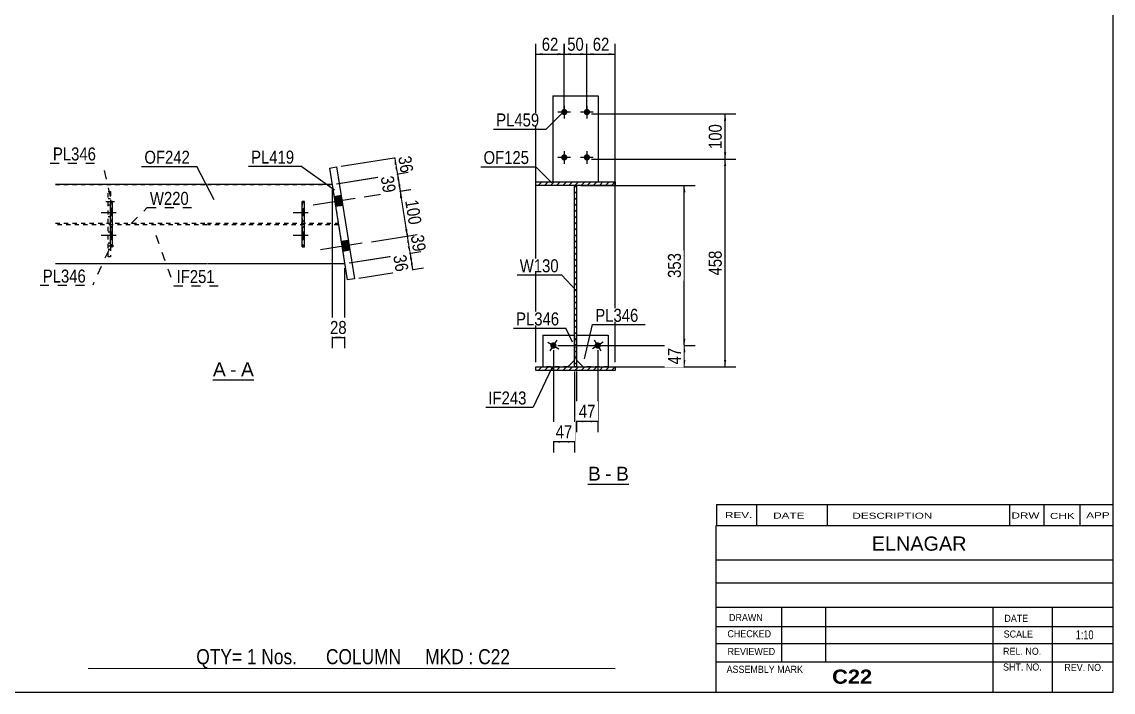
# Model space of a CAD drawing. Header units: millimetres. Extents: x -332 to 71, y -167 to 110.
# Drawn here: x -170.1 to 70.7, y -166.8 to -18.9 of the extents above; entities that cross this region are included whole.
import ezdxf

# ---------------------------------------------------------------- set-up
doc = ezdxf.new("R2010")
doc.units = ezdxf.units.MM
doc.linetypes.add('DXK_LINE_DOT1', pattern=[1.8814, 0.9407, -0.9407])
doc.linetypes.add('DXK_LINE_DOT2', pattern=[3.9198, 1.9599, -1.9599])
doc.styles.add('Arial', font='ARIAL.TTF', dxfattribs={"height": 0.2})
doc.styles.add('Arial Bold', font='ARIALBD.TTF', dxfattribs={"height": 0.2})
doc.styles.add('Arial Narrow', font='ARIALN.TTF', dxfattribs={"height": 0.2})

# ---------------------------------------------------------------- blocks, each defined once
blk = doc.blocks.new('Unknown-627317032-1209')
at = {"color": 5, "linetype": 'Continuous'}
for p, q in [((70.74, -166.82), (70.74, 110.18)), ((-329.26, -166.82), (70.74, -166.82))]:
    blk.add_line(p, q, dxfattribs=at)
blk = doc.blocks.new('Unknown-627317032-12 - 1883')
at = {"color": 7, "linetype": 'Continuous'}
blk.add_line((-127.89, -97.88), (-118.86, -97.88), dxfattribs=at)
at = {"color": 0, "linetype": 'Continuous'}
blk.add_wipeout([(-125.04, -97.13), (-125.04, -93.93), (-127.89, -93.93), (-127.89, -97.13)], dxfattribs=at)
blk.add_wipeout([(-122.66, -97.13), (-122.66, -93.93), (-124.08, -93.93), (-124.08, -97.13)], dxfattribs=at)
at = {"color": 96, "linetype": 'Continuous', "style": 'Arial'}
blk.add_text('A', height=3.06, dxfattribs=at).set_placement((-127.89, -97.13))
at = {"color": 0, "linetype": 'Continuous'}
blk.add_wipeout([(-118.86, -97.13), (-118.86, -93.93), (-121.7, -93.93), (-121.7, -97.13)], dxfattribs=at)
at = {"color": 96, "linetype": 'Continuous', "style": 'Arial'}
for s, p in [('-', (-124.08, -97.13)), ('A', (-121.7, -97.13))]:
    blk.add_text(s, height=3.06, dxfattribs=at).set_placement(p)
blk = doc.blocks.new('Unknown-627317032-13 - 2043')
at = {"color": 7, "linetype": 'Continuous'}
blk.add_line((-45.15, -120.89), (-36.12, -120.89), dxfattribs=at)
at = {"color": 0, "linetype": 'Continuous'}
blk.add_wipeout([(-42.3, -120.14), (-42.3, -116.94), (-45.15, -116.94), (-45.15, -120.14)], dxfattribs=at)
blk.add_wipeout([(-39.92, -120.14), (-39.92, -116.94), (-41.34, -116.94), (-41.34, -120.14)], dxfattribs=at)
at = {"color": 96, "linetype": 'Continuous', "style": 'Arial'}
blk.add_text('B', height=3.06, dxfattribs=at).set_placement((-45.15, -120.14))
at = {"color": 0, "linetype": 'Continuous'}
blk.add_wipeout([(-36.12, -120.14), (-36.12, -116.94), (-38.96, -116.94), (-38.96, -120.14)], dxfattribs=at)
at = {"color": 96, "linetype": 'Continuous', "style": 'Arial'}
for s, p in [('B', (-38.96, -120.14)), ('-', (-41.34, -120.14))]:
    blk.add_text(s, height=3.06, dxfattribs=at).set_placement(p)
blk = doc.blocks.new('Bolt-627317032-1897 - 1883')
at = {"linetype": 'Continuous'}
for points in [[(-101.18, -57.5), (-100.83, -59.68), (-99.25, -59.43), (-99.6, -57.25)], [(-101.18, -57.5), (-100.83, -59.68), (-99.25, -59.43), (-99.6, -57.25)], [(-101.18, -57.5), (-100.83, -59.68), (-99.25, -59.43), (-99.6, -57.25)], [(-101.18, -57.5), (-100.83, -59.68), (-99.25, -59.43), (-99.6, -57.25)], [(-99.61, -67.38), (-99.26, -69.55), (-97.68, -69.3), (-98.03, -67.13)], [(-99.61, -67.38), (-99.26, -69.55), (-97.68, -69.3), (-98.03, -67.13)], [(-99.61, -67.38), (-99.26, -69.55), (-97.68, -69.3), (-98.03, -67.13)], [(-99.61, -67.38), (-99.26, -69.55), (-97.68, -69.3), (-98.03, -67.13)]]:
    blk.add_hatch(color=3, dxfattribs=at).paths.add_polyline_path(points)
at = {"color": 3, "linetype": 'Continuous'}
for p, q in [((-99.6, -57.25), (-101.18, -57.5)), ((-99.6, -57.25), (-101.18, -57.5)), ((-99.6, -57.25), (-101.18, -57.5)), ((-99.6, -57.25), (-101.18, -57.5)), ((-96.52, -57.88), (-105.75, -59.34)), ((-96.52, -57.88), (-105.75, -59.34)), ((-96.52, -57.88), (-105.75, -59.34)), ((-96.52, -57.88), (-105.75, -59.34)), ((-99.25, -59.43), (-100.83, -59.68)), ((-99.25, -59.43), (-100.83, -59.68)), ((-99.25, -59.43), (-100.83, -59.68)), ((-99.25, -59.43), (-100.83, -59.68)), ((-98.03, -67.13), (-99.61, -67.38)), ((-98.03, -67.13), (-99.61, -67.38)), ((-98.03, -67.13), (-99.61, -67.38)), ((-98.03, -67.13), (-99.61, -67.38)), ((-94.95, -67.75), (-104.18, -69.22)), ((-94.95, -67.75), (-104.18, -69.22)), ((-94.95, -67.75), (-104.18, -69.22)), ((-94.95, -67.75), (-104.18, -69.22)), ((-97.68, -69.3), (-99.26, -69.55)), ((-97.68, -69.3), (-99.26, -69.55)), ((-97.68, -69.3), (-99.26, -69.55)), ((-97.68, -69.3), (-99.26, -69.55))]:
    blk.add_line(p, q, dxfattribs=at)
blk = doc.blocks.new('Part-627317032-1927 - 1883')
at = {"color": 7, "linetype": 'DXK_LINE_DOT1'}
for p, q in [((-162.63, -63.33), (-129.22, -63.33)), ((-129.22, -63.73), (-162.63, -63.73)), ((-129.12, -63.33), (-100.25, -63.33)), ((-100.19, -63.73), (-129.12, -63.73))]:
    blk.add_line(p, q, dxfattribs=at)
blk = doc.blocks.new('Part-627317032-1915 - 1883')
at = {"color": 2, "linetype": 'Continuous'}
for p, q in [((-102.18, -51.18), (-100.6, -50.93)), ((-102.18, -51.18), (-98.26, -75.87)), ((-100.6, -50.93), (-96.68, -75.62)), ((-96.68, -75.62), (-98.26, -75.87))]:
    blk.add_line(p, q, dxfattribs=at)
blk = doc.blocks.new('Part-627317032-1920 - 1883')
at = {"color": 7, "linetype": 'DXK_LINE_DOT1'}
for p, q in [((-162.63, -54.78), (-129.22, -54.78)), ((-129.12, -54.78), (-101.61, -54.78)), ((-101.61, -54.78), (-98.83, -72.28)), ((-129.22, -72.28), (-162.63, -72.28)), ((-98.83, -72.28), (-129.12, -72.28))]:
    blk.add_line(p, q, dxfattribs=at)
blk = doc.blocks.new('Part-627317032-1932 - 1883')
at = {"color": 2, "linetype": 'Continuous'}
for p, q in [((-129.22, -54.78), (-162.63, -54.78)), ((-101.61, -54.78), (-129.12, -54.78)), ((-129.22, -72.28), (-162.63, -72.28)), ((-98.83, -72.28), (-129.12, -72.28))]:
    blk.add_line(p, q, dxfattribs=at)
blk = doc.blocks.new('Part-627317032-4141 - 1883')
at = {"linetype": 'Continuous'}
h = blk.add_hatch(dxfattribs=at)
h.set_pattern_fill('', scale=0.3, style=0, pattern_type=0)
h.set_pattern_definition([(45, (-107.6653, -58.529), (-0.67352, 0.67352), [])])
h.paths.add_polyline_path([(-107.67, -68.53), (-107.67, -58.53), (-108.17, -58.53), (-108.17, -68.53)])
at = {"color": 7, "linetype": 'DXK_LINE_DOT1'}
for p, q in [((-107.67, -58.53), (-108.17, -58.53)), ((-108.17, -58.53), (-108.17, -68.53)), ((-107.67, -68.53), (-107.67, -58.53)), ((-108.17, -68.53), (-107.67, -68.53))]:
    blk.add_line(p, q, dxfattribs=at)
at = {"color": 2, "linetype": 'Continuous'}
for p, q in [((-108.17, -68.53), (-108.17, -58.53)), ((-107.67, -58.53), (-108.17, -58.53)), ((-107.67, -68.53), (-107.67, -58.53)), ((-108.17, -68.53), (-107.67, -68.53))]:
    blk.add_line(p, q, dxfattribs=at)
blk = doc.blocks.new('Part-627317032-4142 - 1883')
at = {"linetype": 'Continuous'}
h = blk.add_hatch(dxfattribs=at)
h.set_pattern_fill('', scale=0.3, style=0, pattern_type=0)
h.set_pattern_definition([(45, (-150.0153, -58.529), (-0.67352, 0.67352), [])])
h.paths.add_polyline_path([(-150.02, -68.53), (-150.02, -58.53), (-150.52, -58.53), (-150.52, -68.53)])
at = {"color": 7, "linetype": 'DXK_LINE_DOT1'}
for p, q in [((-150.02, -58.53), (-150.52, -58.53)), ((-150.52, -58.53), (-150.52, -68.53)), ((-150.02, -68.53), (-150.02, -58.53)), ((-150.52, -68.53), (-150.02, -68.53))]:
    blk.add_line(p, q, dxfattribs=at)
at = {"color": 2, "linetype": 'Continuous'}
for p, q in [((-150.52, -68.53), (-150.52, -58.53)), ((-150.02, -58.53), (-150.52, -58.53)), ((-150.02, -68.53), (-150.02, -58.53)), ((-150.52, -68.53), (-150.02, -68.53))]:
    blk.add_line(p, q, dxfattribs=at)
blk = doc.blocks.new('Part-627317032-4143 - 1883')
at = {"color": 7, "linetype": 'DXK_LINE_DOT1'}
for p, q in [((-151.02, -63.33), (-151.02, -56.33)), ((-151.02, -56.33), (-150.52, -56.33)), ((-150.52, -56.33), (-150.52, -58.53)), ((-151.02, -61.83), (-150.52, -61.83))]:
    blk.add_line(p, q, dxfattribs=at)
blk = doc.blocks.new('Part-627317032-4146 - 1883')
at = {"color": 7, "linetype": 'DXK_LINE_DOT1'}
for p, q in [((-151.02, -70.73), (-151.02, -63.73)), ((-151.02, -65.23), (-150.52, -65.23)), ((-150.52, -68.53), (-150.52, -70.73)), ((-150.52, -70.73), (-151.02, -70.73))]:
    blk.add_line(p, q, dxfattribs=at)
blk = doc.blocks.new('Bolt-627317032-4150 - 1883')
at = {"linetype": 'Continuous'}
for points in [[(-107.67, -61.73), (-107.67, -60.33), (-108.17, -60.33), (-108.17, -61.73)], [(-107.67, -66.73), (-107.67, -65.33), (-108.17, -65.33), (-108.17, -66.73)]]:
    blk.add_hatch(color=3, dxfattribs=at).paths.add_polyline_path(points)
at = {"color": 3, "linetype": 'Continuous'}
for p, q in [((-106.87, -61.03), (-110.17, -61.03)), ((-107.67, -60.33), (-108.17, -60.33)), ((-107.67, -61.73), (-108.17, -61.73)), ((-106.87, -66.03), (-110.17, -66.03)), ((-107.67, -65.33), (-108.17, -65.33)), ((-107.67, -66.73), (-108.17, -66.73))]:
    blk.add_line(p, q, dxfattribs=at)
blk = doc.blocks.new('Bolt-627317032-4151 - 1883')
at = {"linetype": 'Continuous'}
for points in [[(-150.02, -61.73), (-150.02, -60.33), (-150.52, -60.33), (-150.52, -61.73)], [(-150.02, -66.73), (-150.02, -65.33), (-150.52, -65.33), (-150.52, -66.73)]]:
    blk.add_hatch(color=3, dxfattribs=at).paths.add_polyline_path(points)
at = {"color": 3, "linetype": 'Continuous'}
for p, q in [((-149.22, -61.03), (-152.52, -61.03)), ((-150.02, -60.33), (-150.52, -60.33)), ((-150.02, -61.73), (-150.52, -61.73)), ((-149.22, -66.03), (-152.52, -66.03)), ((-150.02, -65.33), (-150.52, -65.33)), ((-150.02, -66.73), (-150.52, -66.73))]:
    blk.add_line(p, q, dxfattribs=at)
blk = doc.blocks.new('Bolt-627317032-4152 - 1883')
at = {"color": 3, "linetype": 'DXK_LINE_DOT2'}
for p, q in [((-149.57, -58.63), (-152.87, -58.63)), ((-150.52, -57.93), (-151.02, -57.93)), ((-150.52, -59.33), (-151.02, -59.33))]:
    blk.add_line(p, q, dxfattribs=at)
blk = doc.blocks.new('Bolt-627317032-4155 - 1883')
at = {"color": 3, "linetype": 'DXK_LINE_DOT2'}
for p, q in [((-150.52, -67.73), (-151.02, -67.73)), ((-149.72, -68.43), (-151.02, -68.43)), ((-150.52, -69.13), (-151.02, -69.13))]:
    blk.add_line(p, q, dxfattribs=at)
blk = doc.blocks.new('Bolt-627317032-2049 - 2043')
at = {"linetype": 'Continuous'}
for points in [[(-49.68, -38.83, -1), (-51.08, -38.83, -1)], [(-44.68, -38.83, -1), (-46.08, -38.83, -1)], [(-49.68, -48.83, -1), (-51.08, -48.83, -1)], [(-44.68, -48.83, -1), (-46.08, -48.83, -1)]]:
    blk.add_hatch(color=3, dxfattribs=at).paths.add_polyline_path(points)
at = {"color": 3, "linetype": 'Continuous'}
for p, q in [((-50.38, -37.43), (-50.38, -40.23)), ((-45.38, -37.43), (-45.38, -40.23)), ((-48.98, -38.83), (-51.78, -38.83)), ((-43.98, -38.83), (-46.78, -38.83)), ((-50.38, -47.43), (-50.38, -50.23)), ((-45.38, -47.43), (-45.38, -50.23)), ((-48.98, -48.83), (-51.78, -48.83)), ((-43.98, -48.83), (-46.78, -48.83))]:
    blk.add_line(p, q, dxfattribs=at)
blk = doc.blocks.new('Part-627317032-2067 - 2043')
at = {"color": 2, "linetype": 'Continuous'}
for p, q in [((-52.88, -35.23), (-42.88, -35.23)), ((-52.88, -35.23), (-52.88, -54.23)), ((-42.88, -35.23), (-42.88, -54.23))]:
    blk.add_line(p, q, dxfattribs=at)
at = {"color": 7, "linetype": 'DXK_LINE_DOT1'}
blk.add_line((-52.88, -54.23), (-42.88, -54.23), dxfattribs=at)
blk = doc.blocks.new('Bolt-627317032-2051 - 2043')
at = {"linetype": 'Continuous'}
blk.add_hatch(color=3, dxfattribs=at).paths.add_polyline_path([(-42.6, -90.92, -1), (-43.35, -89.74, -1)])
at = {"color": 3, "linetype": 'Continuous'}
for p, q in [((-41.8, -89.58), (-44.16, -91.08)), ((-42.23, -91.51), (-43.73, -89.15))]:
    blk.add_line(p, q, dxfattribs=at)
blk = doc.blocks.new('Bolt-627317032-2052 - 2043')
at = {"linetype": 'Continuous'}
blk.add_hatch(color=3, dxfattribs=at).paths.add_polyline_path([(-52.4, -89.74, -1), (-53.15, -90.92, -1)])
at = {"color": 3, "linetype": 'Continuous'}
for p, q in [((-53.96, -89.58), (-51.6, -91.08)), ((-52.03, -89.15), (-53.53, -91.51))]:
    blk.add_line(p, q, dxfattribs=at)
blk = doc.blocks.new('Part-627317032-2063 - 2043')
at = {"linetype": 'Continuous'}
h = blk.add_hatch(dxfattribs=at)
h.set_pattern_fill('', scale=0.3, style=0, pattern_type=0)
h.set_pattern_definition([(45, (-47.6779, -55.0279), (-0.67352, 0.67352), [])])
h.paths.add_polyline_path([(-47.68, -95.03), (-47.68, -55.03), (-48.08, -55.03), (-48.08, -95.03)])
at = {"color": 2, "linetype": 'Continuous'}
for p, q in [((-48.08, -95.03), (-48.08, -55.03)), ((-48.08, -55.03), (-47.68, -55.03)), ((-47.68, -55.03), (-47.68, -95.03)), ((-47.68, -95.03), (-48.08, -95.03))]:
    blk.add_line(p, q, dxfattribs=at)
blk = doc.blocks.new('Part-627317032-2090 - 2043')
at = {"color": 2, "linetype": 'Continuous'}
for p, q in [((-47.68, -88.03), (-40.68, -88.03)), ((-40.68, -88.03), (-40.68, -95.03)), ((-46.18, -95.03), (-47.68, -93.53))]:
    blk.add_line(p, q, dxfattribs=at)
at = {"color": 7, "linetype": 'DXK_LINE_DOT1'}
for p, q in [((-47.68, -93.53), (-47.68, -88.03)), ((-40.68, -95.03), (-46.18, -95.03))]:
    blk.add_line(p, q, dxfattribs=at)
blk = doc.blocks.new('Part-627317032-2095 - 2043')
at = {"color": 2, "linetype": 'Continuous'}
for p, q in [((-55.08, -88.03), (-48.08, -88.03)), ((-55.08, -88.03), (-55.08, -95.03)), ((-48.08, -93.53), (-49.58, -95.03))]:
    blk.add_line(p, q, dxfattribs=at)
at = {"color": 7, "linetype": 'DXK_LINE_DOT1'}
for p, q in [((-48.08, -88.03), (-48.08, -93.53)), ((-49.58, -95.03), (-55.08, -95.03))]:
    blk.add_line(p, q, dxfattribs=at)
blk = doc.blocks.new('Part-627317032-2112 - 2043')
at = {"linetype": 'Continuous'}
h = blk.add_hatch(dxfattribs=at)
h.set_pattern_fill('', scale=0.3, style=0, pattern_type=0)
h.set_pattern_definition([(45, (-39.1279, -95.0279), (-0.67352, 0.67352), [])])
h.paths.add_polyline_path([(-39.13, -95.83), (-39.13, -95.03), (-56.63, -95.03), (-56.63, -95.83)])
at = {"color": 2, "linetype": 'Continuous'}
for p, q in [((-56.63, -95.83), (-56.63, -95.03)), ((-56.63, -95.03), (-39.13, -95.03)), ((-39.13, -95.83), (-56.63, -95.83)), ((-39.13, -95.03), (-39.13, -95.83))]:
    blk.add_line(p, q, dxfattribs=at)
blk = doc.blocks.new('Part-627317032-2120 - 2043')
at = {"linetype": 'Continuous'}
h = blk.add_hatch(dxfattribs=at)
h.set_pattern_fill('', scale=0.3, style=0, pattern_type=0)
h.set_pattern_definition([(45, (-39.1279, -54.2279), (-0.67352, 0.67352), [])])
h.paths.add_polyline_path([(-39.13, -55.03), (-39.13, -54.23), (-56.63, -54.23), (-56.63, -55.03)])
at = {"color": 2, "linetype": 'Continuous'}
for p, q in [((-56.63, -55.03), (-56.63, -54.23)), ((-56.63, -54.23), (-39.13, -54.23)), ((-39.13, -55.03), (-56.63, -55.03)), ((-39.13, -54.23), (-39.13, -55.03))]:
    blk.add_line(p, q, dxfattribs=at)
blk = doc.blocks.new('StraightDimension-627317032-1975 - 1883')
at = {"linetype": 'Continuous'}
for points in [[(-85.02, -67.69), (-85.01, -66.17), (-84.53, -67.62)], [(-84.39, -68.46), (-84.4, -69.99), (-84.89, -68.54)]]:
    blk.add_hatch(color=7, dxfattribs=at).paths.add_polyline_path(points)
at = {"color": 7, "linetype": 'Continuous'}
for p, q in [((-92.92, -67.43), (-82.79, -65.82)), ((-85.01, -66.17), (-84.4, -69.99)), ((-97.84, -72.12), (-82.18, -69.63))]:
    blk.add_line(p, q, dxfattribs=at)
at = {"color": 0}
blk.add_wipeout([(-84.18, -70.45), (-80.03, -69.79), (-80.79, -65), (-84.94, -65.66)], dxfattribs=at)
at = {"color": 3, "style": 'Arial Narrow'}
blk.add_text('39', height=2.863, rotation=-80.9647, dxfattribs=at).set_placement((-84.25, -66.16))
blk = doc.blocks.new('StraightDimension-627317032-3947 - 1883')
at = {"linetype": 'Continuous'}
for points in [[(-86.59, -57.82), (-86.58, -56.3), (-86.1, -57.74)], [(-85, -64.65), (-85.01, -66.17), (-85.49, -64.73)]]:
    blk.add_hatch(color=7, dxfattribs=at).paths.add_polyline_path(points)
at = {"color": 7, "linetype": 'Continuous'}
for p, q in [((-94.49, -57.55), (-84.36, -55.94)), ((-86.58, -56.3), (-85.01, -66.17)), ((-92.92, -67.43), (-82.79, -65.82))]:
    blk.add_line(p, q, dxfattribs=at)
at = {"color": 0}
blk.add_wipeout([(-85.12, -64.51), (-80.98, -63.85), (-82.03, -57.25), (-86.17, -57.91)], dxfattribs=at)
at = {"color": 3, "style": 'Arial Narrow'}
blk.add_text('100', height=2.863, rotation=-80.9647, dxfattribs=at).set_placement((-85.49, -58.41))
blk = doc.blocks.new('StraightDimension-627317032-6159 - 1883')
at = {"linetype": 'Continuous'}
for points in [[(-100.11, -88.78), (-101.61, -88.53), (-100.11, -88.28)], [(-100.33, -88.28), (-98.83, -88.53), (-100.33, -88.78)]]:
    blk.add_hatch(color=7, dxfattribs=at).paths.add_polyline_path(points)
at = {"color": 7, "linetype": 'Continuous'}
for p, q in [((-101.61, -55.78), (-101.61, -90.93)), ((-98.83, -73.28), (-98.83, -90.93)), ((-101.61, -88.53), (-98.83, -88.53))]:
    blk.add_line(p, q, dxfattribs=at)
at = {"color": 0}
blk.add_wipeout([(-97.79, -88.38), (-97.79, -84.18), (-102.65, -84.18), (-102.65, -88.38)], dxfattribs=at)
at = {"color": 3, "style": 'Arial Narrow'}
blk.add_text('28', height=2.863, dxfattribs=at).set_placement((-102.05, -87.78))
blk = doc.blocks.new('StraightDimension-627317032-1952 - 1883')
at = {"linetype": 'Continuous'}
for points in [[(-84.42, -71.51), (-84.4, -69.99), (-83.92, -71.43)], [(-83.82, -72.06), (-83.83, -73.58), (-84.32, -72.14)]]:
    blk.add_hatch(color=7, dxfattribs=at).paths.add_polyline_path(points)
at = {"color": 7, "linetype": 'Continuous'}
for p, q in [((-97.84, -72.12), (-82.03, -69.61)), ((-84.4, -69.99), (-83.83, -73.58)), ((-95.69, -75.47), (-81.46, -73.2))]:
    blk.add_line(p, q, dxfattribs=at)
at = {"color": 0}
blk.add_wipeout([(-88.03, -74.86), (-83.89, -74.2), (-84.65, -69.41), (-88.8, -70.07)], dxfattribs=at)
at = {"color": 3, "style": 'Arial Narrow'}
blk.add_text('36', height=2.863, rotation=-80.9647, dxfattribs=at).set_placement((-88.11, -70.57))
blk = doc.blocks.new('StraightDimension-627317032-1994 - 1883')
at = {"linetype": 'Continuous'}
for points in [[(-87.77, -50.41), (-87.76, -48.89), (-87.28, -50.33)], [(-87.18, -50.96), (-87.19, -52.49), (-87.67, -51.04)]]:
    blk.add_hatch(color=7, dxfattribs=at).paths.add_polyline_path(points)
at = {"color": 7, "linetype": 'Continuous'}
for p, q in [((-99.62, -50.78), (-85.54, -48.54)), ((-87.76, -48.89), (-87.19, -52.49)), ((-100.63, -54.62), (-84.97, -52.13))]:
    blk.add_line(p, q, dxfattribs=at)
at = {"color": 0}
blk.add_wipeout([(-86.94, -53.06), (-82.8, -52.4), (-83.56, -47.61), (-87.71, -48.27)], dxfattribs=at)
at = {"color": 3, "style": 'Arial Narrow'}
blk.add_text('36', height=2.863, rotation=-80.9647, dxfattribs=at).set_placement((-87.02, -48.76))
blk = doc.blocks.new('StraightDimension-627317032-2018 - 1883')
at = {"linetype": 'Continuous'}
for points in [[(-87.2, -54.01), (-87.19, -52.49), (-86.71, -53.93)], [(-86.57, -54.78), (-86.58, -56.3), (-87.06, -54.86)]]:
    blk.add_hatch(color=7, dxfattribs=at).paths.add_polyline_path(points)
at = {"color": 7, "linetype": 'Continuous'}
for p, q in [((-100.63, -54.62), (-84.82, -52.11)), ((-87.19, -52.49), (-86.58, -56.3)), ((-94.49, -57.55), (-84.21, -55.92))]:
    blk.add_line(p, q, dxfattribs=at)
at = {"color": 0}
blk.add_wipeout([(-90.8, -57.47), (-86.65, -56.81), (-87.41, -52.02), (-91.56, -52.68)], dxfattribs=at)
at = {"color": 3, "style": 'Arial Narrow'}
blk.add_text('39', height=2.863, rotation=-80.9647, dxfattribs=at).set_placement((-90.88, -53.17))
blk = doc.blocks.new('StraightDimension-627317032-2218 - 2043')
at = {"linetype": 'Continuous'}
for points in [[(-24.13, -56.53), (-23.88, -55.03), (-23.63, -56.53)], [(-23.63, -88.83), (-23.88, -90.33), (-24.13, -88.83)]]:
    blk.add_hatch(color=7, dxfattribs=at).paths.add_polyline_path(points)
at = {"color": 7, "linetype": 'Continuous'}
for p, q in [((-46.68, -55.03), (-21.48, -55.03)), ((-23.88, -90.33), (-23.88, -55.03)), ((-51.78, -90.33), (-21.48, -90.33))]:
    blk.add_line(p, q, dxfattribs=at)
at = {"color": 0}
blk.add_wipeout([(-24.03, -69.34), (-28.23, -69.34), (-28.23, -76.02), (-24.03, -76.02)], dxfattribs=at)
at = {"color": 3, "style": 'Arial Narrow'}
blk.add_text('353', height=2.863, rotation=90.0002, dxfattribs=at).set_placement((-24.63, -75.42))
blk = doc.blocks.new('StraightDimension-627317032-2207 - 2043')
at = {"linetype": 'Continuous'}
for points in [[(-15.13, -40.73), (-14.88, -39.23), (-14.63, -40.73)], [(-14.63, -47.73), (-14.88, -49.23), (-15.13, -47.73)]]:
    blk.add_hatch(color=7, dxfattribs=at).paths.add_polyline_path(points)
at = {"color": 7, "linetype": 'Continuous'}
for p, q in [((-44.38, -39.23), (-12.48, -39.23)), ((-14.88, -49.23), (-14.88, -39.23)), ((-44.38, -49.23), (-12.48, -49.23))]:
    blk.add_line(p, q, dxfattribs=at)
at = {"color": 0}
blk.add_wipeout([(-15.03, -40.89), (-19.23, -40.89), (-19.23, -47.57), (-15.03, -47.57)], dxfattribs=at)
at = {"color": 3, "style": 'Arial Narrow'}
blk.add_text('100', height=2.863, rotation=90.0002, dxfattribs=at).set_placement((-15.63, -46.97))
blk = doc.blocks.new('StraightDimension-627317032-2143 - 2043')
at = {"linetype": 'Continuous'}
for points in [[(-48.88, -26.28), (-50.38, -26.03), (-48.88, -25.78)], [(-46.88, -25.78), (-45.38, -26.03), (-46.88, -26.28)]]:
    blk.add_hatch(color=7, dxfattribs=at).paths.add_polyline_path(points)
at = {"color": 7, "linetype": 'Continuous'}
for p, q in [((-50.38, -38.23), (-50.38, -23.78)), ((-45.38, -38.23), (-45.38, -23.78)), ((-50.38, -26.03), (-45.38, -26.03))]:
    blk.add_line(p, q, dxfattribs=at)
at = {"color": 0}
blk.add_wipeout([(-45.45, -25.88), (-45.45, -21.68), (-50.31, -21.68), (-50.31, -25.88)], dxfattribs=at)
at = {"color": 3, "style": 'Arial Narrow'}
blk.add_text('50', height=2.863, dxfattribs=at).set_placement((-49.71, -25.28))
blk = doc.blocks.new('StraightDimension-627317032-2197 - 2043')
at = {"linetype": 'Continuous'}
for points in [[(-15.13, -50.73), (-14.88, -49.23), (-14.63, -50.73)], [(-14.63, -93.53), (-14.88, -95.03), (-15.13, -93.53)]]:
    blk.add_hatch(color=7, dxfattribs=at).paths.add_polyline_path(points)
at = {"color": 7, "linetype": 'Continuous'}
for p, q in [((-44.38, -49.23), (-12.48, -49.23)), ((-14.88, -95.03), (-14.88, -49.23)), ((-38.13, -95.03), (-12.48, -95.03))]:
    blk.add_line(p, q, dxfattribs=at)
at = {"color": 0}
blk.add_wipeout([(-15.03, -68.79), (-19.23, -68.79), (-19.23, -75.47), (-15.03, -75.47)], dxfattribs=at)
at = {"color": 3, "style": 'Arial Narrow'}
blk.add_text('458', height=2.863, rotation=90.0002, dxfattribs=at).set_placement((-15.63, -74.87))
blk = doc.blocks.new('StraightDimension-627317032-2133 - 2043')
at = {"linetype": 'Continuous'}
for points in [[(-55.13, -26.28), (-56.63, -26.03), (-55.13, -25.78)], [(-51.88, -25.78), (-50.38, -26.03), (-51.88, -26.28)]]:
    blk.add_hatch(color=7, dxfattribs=at).paths.add_polyline_path(points)
at = {"color": 7, "linetype": 'Continuous'}
for p, q in [((-56.63, -94.03), (-56.63, -23.78)), ((-50.38, -38.23), (-50.38, -23.78)), ((-56.63, -26.03), (-50.38, -26.03))]:
    blk.add_line(p, q, dxfattribs=at)
at = {"color": 0}
blk.add_wipeout([(-51.07, -25.88), (-51.07, -21.68), (-55.93, -21.68), (-55.93, -25.88)], dxfattribs=at)
at = {"color": 3, "style": 'Arial Narrow'}
blk.add_text('62', height=2.863, dxfattribs=at).set_placement((-55.33, -25.28))
blk = doc.blocks.new('StraightDimension-627317032-2153 - 2043')
at = {"linetype": 'Continuous'}
for points in [[(-43.88, -26.28), (-45.38, -26.03), (-43.88, -25.78)], [(-40.63, -25.78), (-39.13, -26.03), (-40.63, -26.28)]]:
    blk.add_hatch(color=7, dxfattribs=at).paths.add_polyline_path(points)
at = {"color": 7, "linetype": 'Continuous'}
for p, q in [((-45.38, -38.23), (-45.38, -23.78)), ((-39.13, -94.03), (-39.13, -23.78)), ((-45.38, -26.03), (-39.13, -26.03))]:
    blk.add_line(p, q, dxfattribs=at)
at = {"color": 0}
blk.add_wipeout([(-39.82, -25.88), (-39.82, -21.68), (-44.68, -21.68), (-44.68, -25.88)], dxfattribs=at)
at = {"color": 3, "style": 'Arial Narrow'}
blk.add_text('62', height=2.863, dxfattribs=at).set_placement((-44.08, -25.28))
blk = doc.blocks.new('StraightDimension-627317032-2164 - 2043')
at = {"linetype": 'Continuous'}
for points in [[(-51.28, -111.79), (-52.78, -111.54), (-51.28, -111.29)], [(-49.58, -111.29), (-48.08, -111.54), (-49.58, -111.79)]]:
    blk.add_hatch(color=7, dxfattribs=at).paths.add_polyline_path(points)
at = {"color": 7, "linetype": 'Continuous'}
for p, q in [((-52.78, -91.33), (-52.78, -113.94)), ((-48.08, -96.03), (-48.08, -113.94)), ((-52.78, -111.54), (-48.08, -111.54))]:
    blk.add_line(p, q, dxfattribs=at)
at = {"color": 0}
blk.add_wipeout([(-48, -111.39), (-48, -107.19), (-52.86, -107.19), (-52.86, -111.39)], dxfattribs=at)
at = {"color": 3, "style": 'Arial Narrow'}
blk.add_text('47', height=2.863, dxfattribs=at).set_placement((-52.26, -110.79))
blk = doc.blocks.new('StraightDimension-627317032-2181 - 2043')
at = {"linetype": 'Continuous'}
for points in [[(-46.18, -107.28), (-47.68, -107.03), (-46.18, -106.78)], [(-44.48, -106.78), (-42.98, -107.03), (-44.48, -107.28)]]:
    blk.add_hatch(color=7, dxfattribs=at).paths.add_polyline_path(points)
at = {"color": 7, "linetype": 'Continuous'}
for p, q in [((-42.98, -91.33), (-42.98, -109.43)), ((-47.68, -96.03), (-47.68, -109.43)), ((-47.68, -107.03), (-42.98, -107.03))]:
    blk.add_line(p, q, dxfattribs=at)
at = {"color": 0}
blk.add_wipeout([(-42.9, -106.88), (-42.9, -102.68), (-47.76, -102.68), (-47.76, -106.88)], dxfattribs=at)
at = {"color": 3, "style": 'Arial Narrow'}
blk.add_text('47', height=2.863, dxfattribs=at).set_placement((-47.16, -106.28))
blk = doc.blocks.new('StraightDimension-627317032-2234 - 2043')
at = {"linetype": 'Continuous'}
for points in [[(-24.13, -91.83), (-23.88, -90.33), (-23.63, -91.83)], [(-23.63, -93.53), (-23.88, -95.03), (-24.13, -93.53)]]:
    blk.add_hatch(color=7, dxfattribs=at).paths.add_polyline_path(points)
at = {"color": 7, "linetype": 'Continuous'}
for p, q in [((-51.78, -90.33), (-21.48, -90.33)), ((-23.88, -95.03), (-23.88, -90.33)), ((-46.68, -95.03), (-21.48, -95.03))]:
    blk.add_line(p, q, dxfattribs=at)
at = {"color": 0}
blk.add_wipeout([(-24.03, -90.25), (-28.23, -90.25), (-28.23, -95.11), (-24.03, -95.11)], dxfattribs=at)
at = {"color": 3, "style": 'Arial Narrow'}
blk.add_text('47', height=2.863, rotation=90.0002, dxfattribs=at).set_placement((-24.63, -94.51))
blk = doc.blocks.new('CBS_CALLOFF-627317032-6189')
at = {"color": 7, "linetype": 'Continuous'}
blk.add_line((-155.38, -161.55), (-39.15, -161.57), dxfattribs=at)
at = {"color": 3, "linetype": 'Continuous', "style": 'Arial Narrow'}
blk.add_text('QTY= 1 Nos.      COLUMN     MKD : C22', height=3.3405, dxfattribs=at).set_placement((-131.56, -160.66))
blk = doc.blocks.new('CBS_NAME_BLOG-627317032-6190')
at = {"color": 7, "linetype": 'Continuous'}
for p, q in [((-16.85, -130.07), (70.67, -130.07)), ((-16.85, -166.78), (-16.85, -130.07)), ((-16.85, -137.61), (70.67, -137.61)), ((-16.78, -142.66), (70.74, -142.66)), ((-16.85, -148.03), (70.67, -148.03)), ((-2.33, -160.14), (-2.33, -148.04)), ((7.36, -160.11), (7.36, -148.04)), ((44.27, -166.78), (44.27, -148.05)), ((57.32, -166.78), (57.32, -148.04)), ((-16.84, -152.33), (70.74, -152.31)), ((-16.85, -156.08), (70.67, -156.08)), ((-16.85, -160.12), (70.67, -160.12)), ((-16.85, -166.82), (70.74, -166.82))]:
    blk.add_line(p, q, dxfattribs=at)
at = {"color": 3, "linetype": 'Continuous', "style": 'Arial'}
blk.add_text('ELNAGAR', height=3.133, dxfattribs=at).set_placement((17.47, -135.6))
at = {"color": 3, "linetype": 'Continuous'}
for s, height, style, width, p in [('DRAWN', 1.566, 'Arial', 0.9, (-14.02, -151.14)), ('DATE', 1.566, 'Arial', 0.9, (46.74, -151.3)), ('CHECKED', 1.566, 'Arial', 0.9, (-14.36, -154.71)), ('SCALE', 1.566, 'Arial', 0.9, (46.59, -154.78)), ('1:10', 1.957, 'Arial Narrow', 0.9, (62.48, -155.14)), ('REVIEWED', 1.566, 'Arial', 0.9, (-14.33, -158.63)), ('REL. NO.', 1.566, 'Arial', 0.9, (46.45, -158.58)), ('ASSEMBLY MARK', 1.5663, 'Arial', 0.9, (-14.55, -162.56)), ('SHT. NO.', 1.566, 'Arial', 0.9, (46.45, -162.05)), ('REV. NO.', 1.566, 'Arial', 0.9, (59.97, -162.14)), ('C22', 3.131, 'Arial Bold', 1.1, (8.73, -164.96))]:
    blk.add_text(s, height=height, dxfattribs=dict(at, style=style, width=width)).set_placement(p)
blk = doc.blocks.new('CBS_REVISION-627317032-6191')
at = {"color": 7, "linetype": 'Continuous'}
for p, q in [((-16.77, -125.44), (70.73, -125.44)), ((-16.77, -125.44), (-16.77, -130.07)), ((-7.97, -125.44), (-7.97, -130.07)), ((7.63, -125.44), (7.63, -130.01)), ((47.88, -125.44), (47.88, -130.07)), ((55.42, -125.44), (55.42, -130.07)), ((63.37, -125.44), (63.37, -130.07)), ((-16.77, -130.07), (70.73, -130.07))]:
    blk.add_line(p, q, dxfattribs=at)
at = {"color": 7, "style": 'Arial Narrow', "width": 1.7}
for s, height, p in [('REV.', 1.326, (-14.9, -128.39)), ('DATE', 1.326, (-4.28, -128.51)), ('DESCRIPTION', 1.3257, (13.2, -128.56)), ('DRW', 1.326, (48.31, -128.5)), ('CHK', 1.326, (56.8, -128.59)), ('APP', 1.326, (64.8, -128.44))]:
    blk.add_text(s, height=height, dxfattribs=at).set_placement(p)
blk = doc.blocks.new('Mark-627317032-1911 - 1883')
at = {"color": 7, "linetype": 'Continuous'}
blk.add_line((-101.03, -56.04), (-108.46, -50.79), dxfattribs=at)
at = {"color": 0}
blk.add_wipeout([(-109.96, -50.19), (-109.96, -47.19), (-119.46, -47.19), (-119.46, -50.19)], dxfattribs=at)
blk.add_wipeout([(-109.96, -50.19), (-109.96, -47.19), (-119.46, -47.19), (-119.46, -50.19)], dxfattribs=at)
at = {"color": 7, "linetype": 'Continuous'}
blk.add_line((-120.06, -50.79), (-108.46, -50.79), dxfattribs=at)
at = {"color": 3, "style": 'Arial Narrow'}
blk.add_text('PL419', height=2.863, dxfattribs=at).set_placement((-119.46, -50.19))
blk = doc.blocks.new('Mark-627317032-1923 - 1883')
at = {"color": 0}
blk.add_wipeout([(-133.2, -59.3), (-133.2, -56.3), (-141.79, -56.3), (-141.79, -59.3)], dxfattribs=at)
blk.add_wipeout([(-133.2, -59.3), (-133.2, -56.3), (-141.79, -56.3), (-141.79, -59.3)], dxfattribs=at)
at = {"color": 7, "linetype": 'DXK_LINE_DOT2'}
for p, q in [((-145.92, -63.43), (-142.39, -59.9)), ((-142.39, -59.9), (-131.7, -59.9))]:
    blk.add_line(p, q, dxfattribs=at)
at = {"color": 3, "style": 'Arial Narrow'}
blk.add_text('W220', height=2.863, dxfattribs=at).set_placement((-141.79, -59.3))
blk = doc.blocks.new('Mark-627317032-1916 - 1883')
at = {"color": 0}
blk.add_wipeout([(-127.49, -76.54), (-127.49, -73.54), (-135.9, -73.54), (-135.9, -76.54)], dxfattribs=at)
blk.add_wipeout([(-127.49, -76.54), (-127.49, -73.54), (-135.9, -73.54), (-135.9, -76.54)], dxfattribs=at)
at = {"color": 7, "linetype": 'DXK_LINE_DOT2'}
for p, q in [((-140.5, -66.01), (-136.5, -77.14)), ((-136.5, -77.14), (-125.99, -77.14))]:
    blk.add_line(p, q, dxfattribs=at)
at = {"color": 3, "style": 'Arial Narrow'}
blk.add_text('IF251', height=2.863, dxfattribs=at).set_placement((-135.9, -76.54))
blk = doc.blocks.new('Mark-627317032-1928 - 1883')
at = {"color": 7, "linetype": 'Continuous'}
blk.add_line((-127.64, -58.16), (-131.46, -50.82), dxfattribs=at)
at = {"color": 0}
blk.add_wipeout([(-132.96, -50.22), (-132.96, -47.22), (-143.01, -47.22), (-143.01, -50.22)], dxfattribs=at)
blk.add_wipeout([(-132.96, -50.22), (-132.96, -47.22), (-143.01, -47.22), (-143.01, -50.22)], dxfattribs=at)
at = {"color": 7, "linetype": 'Continuous'}
blk.add_line((-143.61, -50.82), (-131.46, -50.82), dxfattribs=at)
at = {"color": 3, "style": 'Arial Narrow'}
blk.add_text('OF242', height=2.863, dxfattribs=at).set_placement((-143.01, -50.22))
blk = doc.blocks.new('Mark-627317032-4210 - 1883')
at = {"color": 7, "linetype": 'DXK_LINE_DOT2'}
blk.add_line((-150.52, -57.47), (-152.19, -50.09), dxfattribs=at)
at = {"color": 0}
blk.add_wipeout([(-153.69, -49.49), (-153.69, -46.49), (-163.19, -46.49), (-163.19, -49.49)], dxfattribs=at)
blk.add_wipeout([(-153.69, -49.49), (-153.69, -46.49), (-163.19, -46.49), (-163.19, -49.49)], dxfattribs=at)
at = {"color": 7, "linetype": 'DXK_LINE_DOT2'}
blk.add_line((-163.79, -50.09), (-152.19, -50.09), dxfattribs=at)
at = {"color": 3, "style": 'Arial Narrow'}
blk.add_text('PL346', height=2.863, dxfattribs=at).set_placement((-163.19, -49.49))
blk = doc.blocks.new('Mark-627317032-4213 - 1883')
at = {"color": 7, "linetype": 'DXK_LINE_DOT2'}
blk.add_line((-150.89, -69.3), (-154.42, -77.04), dxfattribs=at)
at = {"color": 0}
blk.add_wipeout([(-155.92, -76.44), (-155.92, -73.44), (-165.43, -73.44), (-165.43, -76.44)], dxfattribs=at)
blk.add_wipeout([(-155.92, -76.44), (-155.92, -73.44), (-165.43, -73.44), (-165.43, -76.44)], dxfattribs=at)
at = {"color": 7, "linetype": 'DXK_LINE_DOT2'}
blk.add_line((-166.03, -77.04), (-154.42, -77.04), dxfattribs=at)
at = {"color": 3, "style": 'Arial Narrow'}
blk.add_text('PL346', height=2.863, dxfattribs=at).set_placement((-165.43, -76.44))
blk = doc.blocks.new('Mark-627317032-2059 - 2043')
at = {"color": 0}
blk.add_wipeout([(-51.61, -74.17), (-51.61, -71.17), (-60.19, -71.17), (-60.19, -74.17)], dxfattribs=at)
blk.add_wipeout([(-51.61, -74.17), (-51.61, -71.17), (-60.19, -71.17), (-60.19, -74.17)], dxfattribs=at)
at = {"color": 7, "linetype": 'Continuous'}
for p in [(-60.79, -74.77), (-47.68, -78.3)]:
    blk.add_line(p, (-51.01, -74.77), dxfattribs=at)
at = {"color": 3, "style": 'Arial Narrow'}
blk.add_text('W130', height=2.863, dxfattribs=at).set_placement((-60.19, -74.17))
blk = doc.blocks.new('Mark-627317032-2116 - 2043')
at = {"color": 7, "linetype": 'Continuous'}
blk.add_line((-53.1, -54.42), (-56.63, -50.88), dxfattribs=at)
at = {"color": 0}
blk.add_wipeout([(-58.13, -50.28), (-58.13, -47.28), (-68.18, -47.28), (-68.18, -50.28)], dxfattribs=at)
blk.add_wipeout([(-58.13, -50.28), (-58.13, -47.28), (-68.18, -47.28), (-68.18, -50.28)], dxfattribs=at)
at = {"color": 7, "linetype": 'Continuous'}
blk.add_line((-68.78, -50.88), (-56.63, -50.88), dxfattribs=at)
at = {"color": 3, "style": 'Arial Narrow'}
blk.add_text('OF125', height=2.863, dxfattribs=at).set_placement((-68.18, -50.28))
blk = doc.blocks.new('Mark-627317032-2086 - 2043')
at = {"color": 0}
blk.add_wipeout([(-34.02, -85.1), (-34.02, -82.1), (-43.52, -82.1), (-43.52, -85.1)], dxfattribs=at)
blk.add_wipeout([(-34.02, -85.1), (-34.02, -82.1), (-43.52, -82.1), (-43.52, -85.1)], dxfattribs=at)
at = {"color": 7, "linetype": 'Continuous'}
for p, q in [((-45.9, -93.25), (-44.12, -85.7)), ((-44.12, -85.7), (-32.52, -85.7))]:
    blk.add_line(p, q, dxfattribs=at)
at = {"color": 3, "style": 'Arial Narrow'}
blk.add_text('PL346', height=2.863, dxfattribs=at).set_placement((-43.52, -85.1))
blk = doc.blocks.new('Mark-627317032-2091 - 2043')
at = {"color": 7, "linetype": 'Continuous'}
blk.add_line((-48.52, -89.6), (-50, -86.49), dxfattribs=at)
at = {"color": 0}
blk.add_wipeout([(-51.5, -85.89), (-51.5, -82.89), (-61, -82.89), (-61, -85.89)], dxfattribs=at)
blk.add_wipeout([(-51.5, -85.89), (-51.5, -82.89), (-61, -82.89), (-61, -85.89)], dxfattribs=at)
at = {"color": 7, "linetype": 'Continuous'}
blk.add_line((-61.6, -86.49), (-50, -86.49), dxfattribs=at)
at = {"color": 3, "style": 'Arial Narrow'}
blk.add_text('PL346', height=2.863, dxfattribs=at).set_placement((-61, -85.89))
blk = doc.blocks.new('Mark-627317032-2108 - 2043')
at = {"color": 7, "linetype": 'Continuous'}
blk.add_line((-53.1, -95.22), (-57.2, -103.94), dxfattribs=at)
at = {"color": 0}
blk.add_wipeout([(-58.7, -103.34), (-58.7, -100.34), (-67.11, -100.34), (-67.11, -103.34)], dxfattribs=at)
blk.add_wipeout([(-58.7, -103.34), (-58.7, -100.34), (-67.11, -100.34), (-67.11, -103.34)], dxfattribs=at)
at = {"color": 7, "linetype": 'Continuous'}
blk.add_line((-67.71, -103.94), (-57.2, -103.94), dxfattribs=at)
at = {"color": 3, "style": 'Arial Narrow'}
blk.add_text('IF243', height=2.863, dxfattribs=at).set_placement((-67.11, -103.34))
blk = doc.blocks.new('Mark-627317032-3854 - 2043')
at = {"color": 7, "linetype": 'Continuous'}
blk.add_line((-50.85, -39.06), (-54.38, -42.59), dxfattribs=at)
at = {"color": 0}
blk.add_wipeout([(-55.88, -41.99), (-55.88, -38.99), (-65.39, -38.99), (-65.39, -41.99)], dxfattribs=at)
blk.add_wipeout([(-55.88, -41.99), (-55.88, -38.99), (-65.39, -38.99), (-65.39, -41.99)], dxfattribs=at)
at = {"color": 7, "linetype": 'Continuous'}
blk.add_line((-65.99, -42.59), (-54.38, -42.59), dxfattribs=at)
at = {"color": 3, "style": 'Arial Narrow'}
blk.add_text('PL459', height=2.863, dxfattribs=at).set_placement((-65.39, -41.99))

msp = doc.modelspace()

# ---------------------------------------------------------------- block references
for name in ['Unknown-627317032-1209', 'Part-627317032-2067 - 2043', 'Bolt-627317032-2049 - 2043', 'Part-627317032-1915 - 1883', 'Part-627317032-1920 - 1883', 'Part-627317032-1932 - 1883', 'Part-627317032-2120 - 2043', 'Part-627317032-2063 - 2043', 'Part-627317032-4143 - 1883', 'Bolt-627317032-1897 - 1883', 'Bolt-627317032-4152 - 1883', 'Part-627317032-4142 - 1883', 'Part-627317032-4141 - 1883', 'Bolt-627317032-4151 - 1883', 'Bolt-627317032-4150 - 1883', 'Part-627317032-1927 - 1883', 'Part-627317032-4146 - 1883', 'Bolt-627317032-4155 - 1883', 'Part-627317032-2095 - 2043', 'Part-627317032-2090 - 2043', 'Bolt-627317032-2052 - 2043', 'Bolt-627317032-2051 - 2043', 'Part-627317032-2112 - 2043', 'CBS_REVISION-627317032-6191', 'CBS_NAME_BLOG-627317032-6190', 'CBS_CALLOFF-627317032-6189']:
    msp.add_blockref(name, (0, 0))

# ---------------------------------------------------------------- next in the draw order: block references
for name in ['StraightDimension-627317032-2207 - 2043', 'Mark-627317032-4210 - 1883', 'StraightDimension-627317032-2218 - 2043', 'Mark-627317032-1923 - 1883', 'StraightDimension-627317032-1975 - 1883', 'Mark-627317032-1916 - 1883', 'Mark-627317032-4213 - 1883', 'Unknown-627317032-12 - 1883', 'Unknown-627317032-13 - 2043']:
    msp.add_blockref(name, (0, 0))

# ---------------------------------------------------------------- next in the draw order: block references
for name in ['StraightDimension-627317032-2143 - 2043', 'Mark-627317032-1928 - 1883', 'StraightDimension-627317032-2197 - 2043', 'StraightDimension-627317032-6159 - 1883', 'StraightDimension-627317032-3947 - 1883']:
    msp.add_blockref(name, (0, 0))

# ---------------------------------------------------------------- next in the draw order: block references
for name in ['StraightDimension-627317032-2133 - 2043', 'StraightDimension-627317032-2153 - 2043', 'StraightDimension-627317032-1994 - 1883', 'StraightDimension-627317032-1952 - 1883']:
    msp.add_blockref(name, (0, 0))

# ---------------------------------------------------------------- next in the draw order: block references
for name in ['Mark-627317032-3854 - 2043', 'Mark-627317032-2116 - 2043', 'StraightDimension-627317032-2018 - 1883', 'Mark-627317032-2059 - 2043', 'StraightDimension-627317032-2164 - 2043']:
    msp.add_blockref(name, (0, 0))

# ---------------------------------------------------------------- next in the draw order: block references
for name in ['Mark-627317032-1911 - 1883', 'StraightDimension-627317032-2181 - 2043', 'Mark-627317032-2108 - 2043']:
    msp.add_blockref(name, (0, 0))

# ---------------------------------------------------------------- next in the draw order: block references
msp.add_blockref('StraightDimension-627317032-2234 - 2043', (0, 0))

# ---------------------------------------------------------------- next in the draw order: block references
for name in ['Mark-627317032-2091 - 2043', 'Mark-627317032-2086 - 2043']:
    msp.add_blockref(name, (0, 0))

doc.saveas('drawing.dxf')
